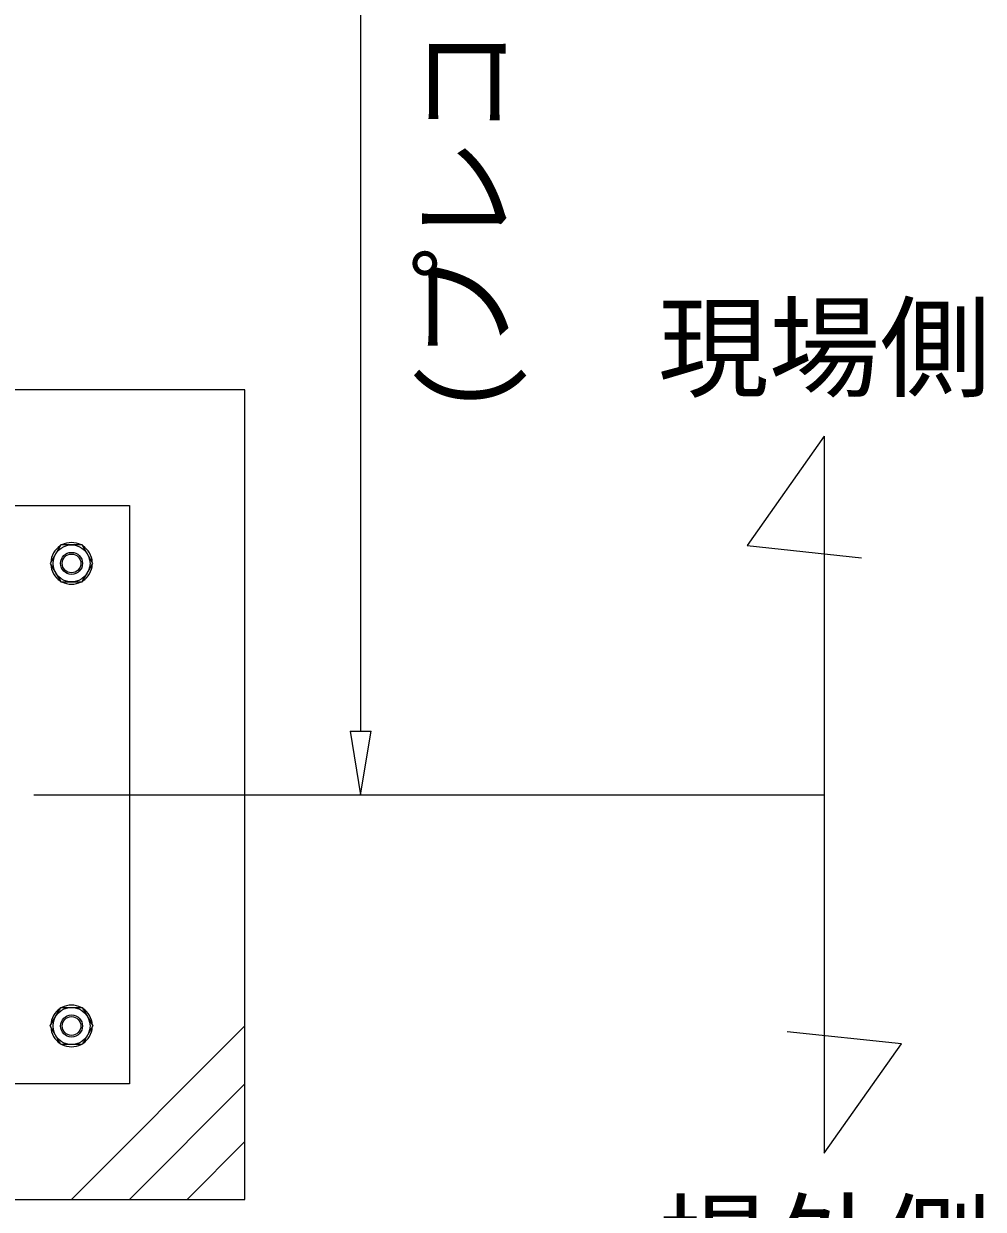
# Model space of a CAD drawing. Units: millimetres, scale not verified. Extents: x -10062 to 10062, y -16938 to 16938.
# Drawn here: x 446 to 1276, y 13579 to 14604 of the extents above; entities that cross this region are included whole.
import ezdxf
from ezdxf.enums import TextEntityAlignment as Align

# ---------------------------------------------------------------- set-up
doc = ezdxf.new("R2010")
doc.units = ezdxf.units.MM
doc.header["$LTSCALE"] = 90
doc.linetypes.add('CHAIN2', pattern=[12, 9, -1, 1, -1])
for name, color, linetype, lineweight in [('0-6_ﾎﾞﾙﾄ類', 134, 'Continuous', 18), ('0-9_基礎工事用PCA小', 134, 'Continuous', 18), ('0-C_寸法', 134, 'Continuous', 18), ('1-6_通芯', 134, 'CHAIN2', 18), ('1-B_文字', 134, 'Continuous', 18)]:
    doc.layers.add(name, color=color, linetype=linetype, lineweight=lineweight)
doc.styles.add('ＭＳ ゴシック', font='')
doc.styles.get('ＭＳ ゴシック').set_extended_font_data('MS Gothic')

msp = doc.modelspace()

# ---------------------------------------------------------------- linework, layer by layer
at = {"layer": '0-6_ﾎﾞﾙﾄ類'}
for points in [[(478.26, 14153.5), (469.03, 14137.5), (478.26, 14121.5), (496.74, 14121.5), (505.97, 14137.5), (496.74, 14153.5)], [(478.26, 13721.5), (469.03, 13737.5), (478.26, 13753.5), (496.74, 13753.5), (505.97, 13737.5), (496.74, 13721.5)]]:
    msp.add_lwpolyline(points, close=True, dxfattribs=at)
for centre, radius in [((487.5, 14137.5), 16), ((487.5, 14137.5), 9.52), ((487.5, 14137.5), 8.08), ((487.5, 13737.5), 16), ((487.5, 13737.5), 9.52), ((487.5, 13737.5), 8.08)]:
    msp.add_circle(centre, radius, dxfattribs=at)
for centre, start, end in [((487.5, 14137.5), 122.734, 177.266), ((487.5, 14137.5), 62.734, 117.266), ((487.5, 14137.5), 2.734, 57.266), ((487.5, 14137.5), 182.734, 237.266), ((487.5, 14137.5), 302.734, 357.266), ((487.5, 14137.5), 242.734, 297.266), ((487.5, 13737.5), 122.734, 177.266), ((487.5, 13737.5), 62.734, 117.266), ((487.5, 13737.5), 2.734, 57.266), ((487.5, 13737.5), 182.734, 237.266), ((487.5, 13737.5), 302.734, 357.266), ((487.5, 13737.5), 242.734, 297.266)]:
    msp.add_arc(centre, 18, start, end, dxfattribs=at)
at = {"layer": '0-9_基礎工事用PCA小'}
for p, q in [((637.5, 13737.5), (487.5, 13587.5)), ((637.5, 13687.5), (537.5, 13587.5)), ((637.5, 13637.5), (587.5, 13587.5))]:
    msp.add_line(p, q, dxfattribs=at)
for points in [[(-62.5, 13825.4), (-62.5, 13587.5), (637.5, 13587.5), (637.5, 14287.5), (401.12, 14287.5)], [(401.12, 14187.5), (537.5, 14187.5), (537.5, 13687.5), (37.5, 13687.5), (37.5, 13851.65)]]:
    msp.add_lwpolyline(points, dxfattribs=at)
at = {"layer": '0-C_寸法'}
for p, q in [((737.5, 15882.5), (737.5, 13992.5)), ((728.33, 13992.5), (737.5, 13937.5)), ((728.33, 13992.5), (746.67, 13992.5)), ((737.5, 13937.5), (746.67, 13992.5)), ((454.79, 13937.5), (738.5, 13937.5))]:
    msp.add_line(p, q, dxfattribs=at)
at = {"layer": '1-6_通芯'}
msp.add_line((-7068.5, 13937.5), (1138.5, 13937.5), dxfattribs=at)
at = {"layer": '1-B_文字'}
for points in [[(1138.5, 14247.45), (1071.76, 14152.85), (1170.76, 14142.43)], [(1138.5, 14247.45), (1138.5, 13627.55), (1205.24, 13722.15), (1106.24, 13732.57)]]:
    msp.add_lwpolyline(points, dxfattribs=at)

# ---------------------------------------------------------------- texts
at = {"layer": '0-C_寸法', "style": 'ＭＳ ゴシック'}
msp.add_text('(プレコン～打込単管芯々寸法)', height=70.38, rotation=90, dxfattribs=at).set_placement((883.1, 14265.5), align=Align.BOTTOM_LEFT)
at = {"layer": '1-B_文字', "style": 'ＭＳ ゴシック'}
for s, p in [('現場側', (994.5, 14267.85)), ('場外側', (994.5, 13491.95))]:
    msp.add_text(s, height=70.38, dxfattribs=at).set_placement(p, align=Align.BOTTOM_LEFT)

doc.saveas('drawing.dxf')
